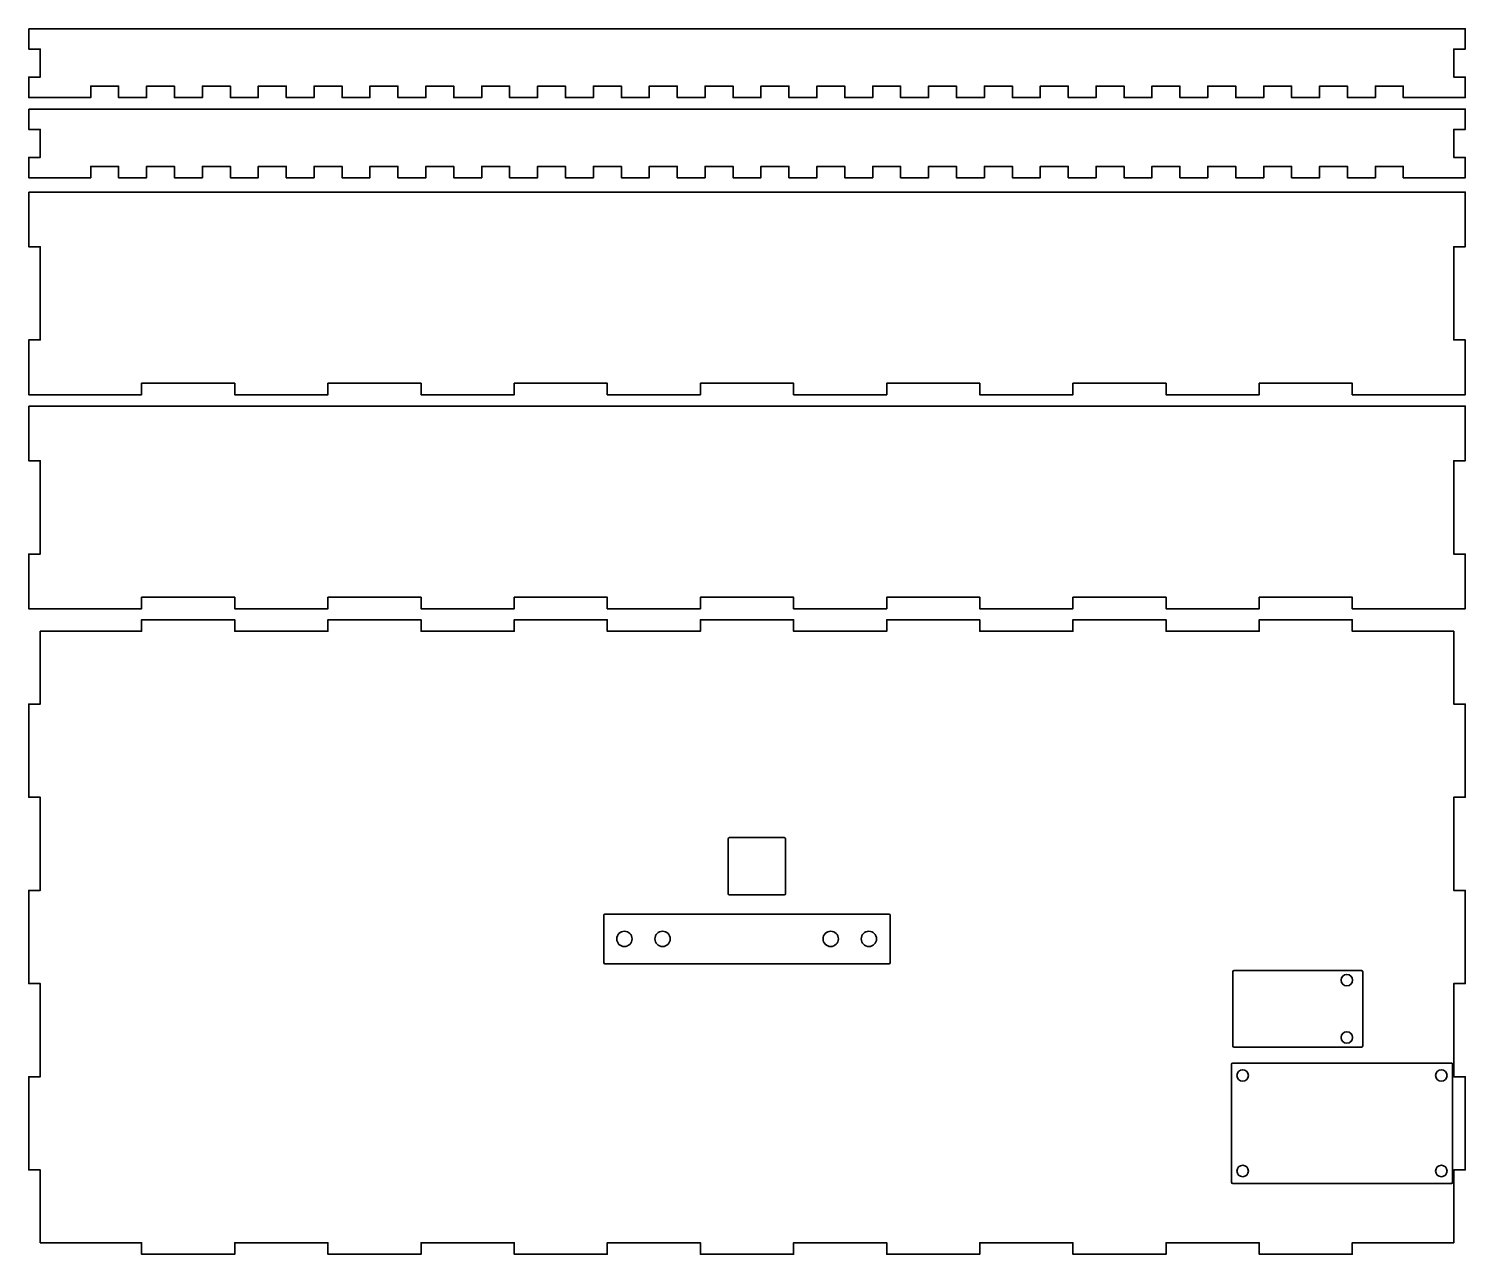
# Model space of a CAD drawing. Header units: millimetres. Extents: x 77 to 832, y 48 to 369.
# Drawn here: x 77.1 to 453.1, y 48 to 368.7 of the extents above; entities that cross this region are included whole.
import ezdxf

# ---------------------------------------------------------------- set-up
doc = ezdxf.new("R2010")
doc.units = ezdxf.units.MM
doc.header["$MEASUREMENT"] = 0
doc.layers.add('Ebene 1', color=7, linetype='Continuous', lineweight=0)

msp = doc.modelspace()

# ---------------------------------------------------------------- linework, layer by layer
at = {"layer": 'Ebene 1', "color": 1, "lineweight": 35, "true_color": 0xff0000}
for centre in [(242.96, 130.53), (286.96, 130.53), (296.96, 130.53)]:
    msp.add_circle(centre, 2, dxfattribs=at)
for points, knots in [([(77.05, 368.67), (77.05, 368.67), (77.05, 363.33), (77.05, 363.33), (77.05, 363.33), (80.05, 363.33), (80.05, 363.33), (80.05, 363.33), (80.05, 356.02), (80.05, 356.02), (80.05, 356.02), (77.05, 356.02), (77.05, 356.02), (77.05, 356.02), (77.05, 350.67), (77.05, 350.67), (77.05, 350.67), (93.27, 350.67), (93.27, 350.67), (93.27, 350.67), (93.27, 353.67), (93.27, 353.67), (93.27, 353.67), (100.58, 353.67), (100.58, 353.67), (100.58, 353.67), (100.58, 350.67), (100.58, 350.67), (100.58, 350.67), (107.89, 350.67), (107.89, 350.67), (107.89, 350.67), (107.89, 353.67), (107.89, 353.67), (107.89, 353.67), (115.2, 353.67), (115.2, 353.67), (115.2, 353.67), (115.2, 350.67), (115.2, 350.67), (115.2, 350.67), (122.51, 350.67), (122.51, 350.67), (122.51, 350.67), (122.51, 353.67), (122.51, 353.67), (122.51, 353.67), (129.82, 353.67), (129.82, 353.67), (129.82, 353.67), (129.82, 350.67), (129.82, 350.67), (129.82, 350.67), (137.13, 350.67), (137.13, 350.67), (137.13, 350.67), (137.13, 353.67), (137.13, 353.67), (137.13, 353.67), (144.44, 353.67), (144.44, 353.67), (144.44, 353.67), (144.44, 350.67), (144.44, 350.67), (144.44, 350.67), (151.75, 350.67), (151.75, 350.67), (151.75, 350.67), (151.75, 353.67), (151.75, 353.67), (151.75, 353.67), (159.06, 353.67), (159.06, 353.67), (159.06, 353.67), (159.06, 350.67), (159.06, 350.67), (159.06, 350.67), (166.37, 350.67), (166.37, 350.67), (166.37, 350.67), (166.37, 353.67), (166.37, 353.67), (166.37, 353.67), (173.68, 353.67), (173.68, 353.67), (173.68, 353.67), (173.68, 350.67), (173.68, 350.67), (173.68, 350.67), (180.99, 350.67), (180.99, 350.67), (180.99, 350.67), (180.99, 353.67), (180.99, 353.67), (180.99, 353.67), (188.3, 353.67), (188.3, 353.67), (188.3, 353.67), (188.3, 350.67), (188.3, 350.67), (188.3, 350.67), (195.61, 350.67), (195.61, 350.67), (195.61, 350.67), (195.61, 353.67), (195.61, 353.67), (195.61, 353.67), (202.92, 353.67), (202.92, 353.67), (202.92, 353.67), (202.92, 350.67), (202.92, 350.67), (202.92, 350.67), (210.23, 350.67), (210.23, 350.67), (210.23, 350.67), (210.23, 353.67), (210.23, 353.67), (210.23, 353.67), (217.54, 353.67), (217.54, 353.67), (217.54, 353.67), (217.54, 350.67), (217.54, 350.67), (217.54, 350.67), (224.85, 350.67), (224.85, 350.67), (224.85, 350.67), (224.85, 353.67), (224.85, 353.67), (224.85, 353.67), (232.16, 353.67), (232.16, 353.67), (232.16, 353.67), (232.16, 350.67), (232.16, 350.67), (232.16, 350.67), (239.47, 350.67), (239.47, 350.67), (239.47, 350.67), (239.47, 353.67), (239.47, 353.67), (239.47, 353.67), (246.78, 353.67), (246.78, 353.67), (246.78, 353.67), (246.78, 350.67), (246.78, 350.67), (246.78, 350.67), (254.09, 350.67), (254.09, 350.67), (254.09, 350.67), (254.09, 353.67), (254.09, 353.67), (254.09, 353.67), (261.4, 353.67), (261.4, 353.67), (261.4, 353.67), (261.4, 350.67), (261.4, 350.67), (261.4, 350.67), (268.71, 350.67), (268.71, 350.67), (268.71, 350.67), (268.71, 353.67), (268.71, 353.67), (268.71, 353.67), (276.02, 353.67), (276.02, 353.67), (276.02, 353.67), (276.02, 350.67), (276.02, 350.67), (276.02, 350.67), (283.33, 350.67), (283.33, 350.67), (283.33, 350.67), (283.33, 353.67), (283.33, 353.67), (283.33, 353.67), (290.64, 353.67), (290.64, 353.67), (290.64, 353.67), (290.64, 350.67), (290.64, 350.67), (290.64, 350.67), (297.95, 350.67), (297.95, 350.67), (297.95, 350.67), (297.95, 353.67), (297.95, 353.67), (297.95, 353.67), (305.26, 353.67), (305.26, 353.67), (305.26, 353.67), (305.26, 350.67), (305.26, 350.67), (305.26, 350.67), (312.57, 350.67), (312.57, 350.67), (312.57, 350.67), (312.57, 353.67), (312.57, 353.67), (312.57, 353.67), (319.88, 353.67), (319.88, 353.67), (319.88, 353.67), (319.88, 350.67), (319.88, 350.67), (319.88, 350.67), (327.19, 350.67), (327.19, 350.67), (327.19, 350.67), (327.19, 353.67), (327.19, 353.67), (327.19, 353.67), (334.5, 353.67), (334.5, 353.67), (334.5, 353.67), (334.5, 350.67), (334.5, 350.67), (334.5, 350.67), (341.81, 350.67), (341.81, 350.67), (341.81, 350.67), (341.81, 353.67), (341.81, 353.67), (341.81, 353.67), (349.12, 353.67), (349.12, 353.67), (349.12, 353.67), (349.12, 350.67), (349.12, 350.67), (349.12, 350.67), (356.43, 350.67), (356.43, 350.67), (356.43, 350.67), (356.43, 353.67), (356.43, 353.67), (356.43, 353.67), (363.74, 353.67), (363.74, 353.67), (363.74, 353.67), (363.74, 350.67), (363.74, 350.67), (363.74, 350.67), (371.05, 350.67), (371.05, 350.67), (371.05, 350.67), (371.05, 353.67), (371.05, 353.67), (371.05, 353.67), (378.36, 353.67), (378.36, 353.67), (378.36, 353.67), (378.36, 350.67), (378.36, 350.67), (378.36, 350.67), (385.67, 350.67), (385.67, 350.67), (385.67, 350.67), (385.67, 353.67), (385.67, 353.67), (385.67, 353.67), (392.98, 353.67), (392.98, 353.67), (392.98, 353.67), (392.98, 350.67), (392.98, 350.67), (392.98, 350.67), (400.29, 350.67), (400.29, 350.67), (400.29, 350.67), (400.29, 353.67), (400.29, 353.67), (400.29, 353.67), (407.6, 353.67), (407.6, 353.67), (407.6, 353.67), (407.6, 350.67), (407.6, 350.67), (407.6, 350.67), (414.91, 350.67), (414.91, 350.67), (414.91, 350.67), (414.91, 353.67), (414.91, 353.67), (414.91, 353.67), (422.22, 353.67), (422.22, 353.67), (422.22, 353.67), (422.22, 350.67), (422.22, 350.67), (422.22, 350.67), (429.53, 350.67), (429.53, 350.67), (429.53, 350.67), (429.53, 353.67), (429.53, 353.67), (429.53, 353.67), (436.84, 353.67), (436.84, 353.67), (436.84, 353.67), (436.84, 350.67), (436.84, 350.67), (436.84, 350.67), (444.15, 350.67), (444.15, 350.67), (444.15, 350.67), (453.05, 350.67), (453.05, 350.67), (453.05, 350.67), (453.05, 356.02), (453.05, 356.02), (453.05, 356.02), (450.05, 356.02), (450.05, 356.02), (450.05, 356.02), (450.05, 363.33), (450.05, 363.33), (450.05, 363.33), (453.05, 363.33), (453.05, 363.33), (453.05, 363.33), (453.05, 368.67), (453.05, 368.67), (453.05, 368.67), (77.05, 368.67), (77.05, 368.67)], [0, 0, 0, 0, 1, 1, 1, 2, 2, 2, 3, 3, 3, 4, 4, 4, 5, 5, 5, 6, 6, 6, 7, 7, 7, 8, 8, 8, 9, 9, 9, 10, 10, 10, 11, 11, 11, 12, 12, 12, 13, 13, 13, 14, 14, 14, 15, 15, 15, 16, 16, 16, 17, 17, 17, 18, 18, 18, 19, 19, 19, 20, 20, 20, 21, 21, 21, 22, 22, 22, 23, 23, 23, 24, 24, 24, 25, 25, 25, 26, 26, 26, 27, 27, 27, 28, 28, 28, 29, 29, 29, 30, 30, 30, 31, 31, 31, 32, 32, 32, 33, 33, 33, 34, 34, 34, 35, 35, 35, 36, 36, 36, 37, 37, 37, 38, 38, 38, 39, 39, 39, 40, 40, 40, 41, 41, 41, 42, 42, 42, 43, 43, 43, 44, 44, 44, 45, 45, 45, 46, 46, 46, 47, 47, 47, 48, 48, 48, 49, 49, 49, 50, 50, 50, 51, 51, 51, 52, 52, 52, 53, 53, 53, 54, 54, 54, 55, 55, 55, 56, 56, 56, 57, 57, 57, 58, 58, 58, 59, 59, 59, 60, 60, 60, 61, 61, 61, 62, 62, 62, 63, 63, 63, 64, 64, 64, 65, 65, 65, 66, 66, 66, 67, 67, 67, 68, 68, 68, 69, 69, 69, 70, 70, 70, 71, 71, 71, 72, 72, 72, 73, 73, 73, 74, 74, 74, 75, 75, 75, 76, 76, 76, 77, 77, 77, 78, 78, 78, 79, 79, 79, 80, 80, 80, 81, 81, 81, 82, 82, 82, 83, 83, 83, 84, 84, 84, 85, 85, 85, 86, 86, 86, 87, 87, 87, 88, 88, 88, 89, 89, 89, 90, 90, 90, 91, 91, 91, 92, 92, 92, 93, 93, 93, 94, 94, 94, 95, 95, 95, 96, 96, 96, 97, 97, 97, 98, 98, 98, 99, 99, 99, 100, 100, 100, 101, 101, 101, 102, 102, 102, 103, 103, 103, 104, 104, 104, 105, 105, 105, 106, 106, 106, 107, 107, 107, 108, 108, 108, 109, 109, 109, 109]), ([(77.05, 347.67), (77.05, 347.67), (77.05, 342.33), (77.05, 342.33), (77.05, 342.33), (80.05, 342.33), (80.05, 342.33), (80.05, 342.33), (80.05, 335.02), (80.05, 335.02), (80.05, 335.02), (77.05, 335.02), (77.05, 335.02), (77.05, 335.02), (77.05, 329.67), (77.05, 329.67), (77.05, 329.67), (93.27, 329.67), (93.27, 329.67), (93.27, 329.67), (93.27, 332.67), (93.27, 332.67), (93.27, 332.67), (100.58, 332.67), (100.58, 332.67), (100.58, 332.67), (100.58, 329.67), (100.58, 329.67), (100.58, 329.67), (107.89, 329.67), (107.89, 329.67), (107.89, 329.67), (107.89, 332.67), (107.89, 332.67), (107.89, 332.67), (115.2, 332.67), (115.2, 332.67), (115.2, 332.67), (115.2, 329.67), (115.2, 329.67), (115.2, 329.67), (122.51, 329.67), (122.51, 329.67), (122.51, 329.67), (122.51, 332.67), (122.51, 332.67), (122.51, 332.67), (129.82, 332.67), (129.82, 332.67), (129.82, 332.67), (129.82, 329.67), (129.82, 329.67), (129.82, 329.67), (137.13, 329.67), (137.13, 329.67), (137.13, 329.67), (137.13, 332.67), (137.13, 332.67), (137.13, 332.67), (144.44, 332.67), (144.44, 332.67), (144.44, 332.67), (144.44, 329.67), (144.44, 329.67), (144.44, 329.67), (151.75, 329.67), (151.75, 329.67), (151.75, 329.67), (151.75, 332.67), (151.75, 332.67), (151.75, 332.67), (159.06, 332.67), (159.06, 332.67), (159.06, 332.67), (159.06, 329.67), (159.06, 329.67), (159.06, 329.67), (166.37, 329.67), (166.37, 329.67), (166.37, 329.67), (166.37, 332.67), (166.37, 332.67), (166.37, 332.67), (173.68, 332.67), (173.68, 332.67), (173.68, 332.67), (173.68, 329.67), (173.68, 329.67), (173.68, 329.67), (180.99, 329.67), (180.99, 329.67), (180.99, 329.67), (180.99, 332.67), (180.99, 332.67), (180.99, 332.67), (188.3, 332.67), (188.3, 332.67), (188.3, 332.67), (188.3, 329.67), (188.3, 329.67), (188.3, 329.67), (195.61, 329.67), (195.61, 329.67), (195.61, 329.67), (195.61, 332.67), (195.61, 332.67), (195.61, 332.67), (202.92, 332.67), (202.92, 332.67), (202.92, 332.67), (202.92, 329.67), (202.92, 329.67), (202.92, 329.67), (210.23, 329.67), (210.23, 329.67), (210.23, 329.67), (210.23, 332.67), (210.23, 332.67), (210.23, 332.67), (217.54, 332.67), (217.54, 332.67), (217.54, 332.67), (217.54, 329.67), (217.54, 329.67), (217.54, 329.67), (224.85, 329.67), (224.85, 329.67), (224.85, 329.67), (224.85, 332.67), (224.85, 332.67), (224.85, 332.67), (232.16, 332.67), (232.16, 332.67), (232.16, 332.67), (232.16, 329.67), (232.16, 329.67), (232.16, 329.67), (239.47, 329.67), (239.47, 329.67), (239.47, 329.67), (239.47, 332.67), (239.47, 332.67), (239.47, 332.67), (246.78, 332.67), (246.78, 332.67), (246.78, 332.67), (246.78, 329.67), (246.78, 329.67), (246.78, 329.67), (254.09, 329.67), (254.09, 329.67), (254.09, 329.67), (254.09, 332.67), (254.09, 332.67), (254.09, 332.67), (261.4, 332.67), (261.4, 332.67), (261.4, 332.67), (261.4, 329.67), (261.4, 329.67), (261.4, 329.67), (268.71, 329.67), (268.71, 329.67), (268.71, 329.67), (268.71, 332.67), (268.71, 332.67), (268.71, 332.67), (276.02, 332.67), (276.02, 332.67), (276.02, 332.67), (276.02, 329.67), (276.02, 329.67), (276.02, 329.67), (283.33, 329.67), (283.33, 329.67), (283.33, 329.67), (283.33, 332.67), (283.33, 332.67), (283.33, 332.67), (290.64, 332.67), (290.64, 332.67), (290.64, 332.67), (290.64, 329.67), (290.64, 329.67), (290.64, 329.67), (297.95, 329.67), (297.95, 329.67), (297.95, 329.67), (297.95, 332.67), (297.95, 332.67), (297.95, 332.67), (305.26, 332.67), (305.26, 332.67), (305.26, 332.67), (305.26, 329.67), (305.26, 329.67), (305.26, 329.67), (312.57, 329.67), (312.57, 329.67), (312.57, 329.67), (312.57, 332.67), (312.57, 332.67), (312.57, 332.67), (319.88, 332.67), (319.88, 332.67), (319.88, 332.67), (319.88, 329.67), (319.88, 329.67), (319.88, 329.67), (327.19, 329.67), (327.19, 329.67), (327.19, 329.67), (327.19, 332.67), (327.19, 332.67), (327.19, 332.67), (334.5, 332.67), (334.5, 332.67), (334.5, 332.67), (334.5, 329.67), (334.5, 329.67), (334.5, 329.67), (341.81, 329.67), (341.81, 329.67), (341.81, 329.67), (341.81, 332.67), (341.81, 332.67), (341.81, 332.67), (349.12, 332.67), (349.12, 332.67), (349.12, 332.67), (349.12, 329.67), (349.12, 329.67), (349.12, 329.67), (356.43, 329.67), (356.43, 329.67), (356.43, 329.67), (356.43, 332.67), (356.43, 332.67), (356.43, 332.67), (363.74, 332.67), (363.74, 332.67), (363.74, 332.67), (363.74, 329.67), (363.74, 329.67), (363.74, 329.67), (371.05, 329.67), (371.05, 329.67), (371.05, 329.67), (371.05, 332.67), (371.05, 332.67), (371.05, 332.67), (378.36, 332.67), (378.36, 332.67), (378.36, 332.67), (378.36, 329.67), (378.36, 329.67), (378.36, 329.67), (385.67, 329.67), (385.67, 329.67), (385.67, 329.67), (385.67, 332.67), (385.67, 332.67), (385.67, 332.67), (392.98, 332.67), (392.98, 332.67), (392.98, 332.67), (392.98, 329.67), (392.98, 329.67), (392.98, 329.67), (400.29, 329.67), (400.29, 329.67), (400.29, 329.67), (400.29, 332.67), (400.29, 332.67), (400.29, 332.67), (407.6, 332.67), (407.6, 332.67), (407.6, 332.67), (407.6, 329.67), (407.6, 329.67), (407.6, 329.67), (414.91, 329.67), (414.91, 329.67), (414.91, 329.67), (414.91, 332.67), (414.91, 332.67), (414.91, 332.67), (422.22, 332.67), (422.22, 332.67), (422.22, 332.67), (422.22, 329.67), (422.22, 329.67), (422.22, 329.67), (429.53, 329.67), (429.53, 329.67), (429.53, 329.67), (429.53, 332.67), (429.53, 332.67), (429.53, 332.67), (436.84, 332.67), (436.84, 332.67), (436.84, 332.67), (436.84, 329.67), (436.84, 329.67), (436.84, 329.67), (444.15, 329.67), (444.15, 329.67), (444.15, 329.67), (453.05, 329.67), (453.05, 329.67), (453.05, 329.67), (453.05, 335.02), (453.05, 335.02), (453.05, 335.02), (450.05, 335.02), (450.05, 335.02), (450.05, 335.02), (450.05, 342.33), (450.05, 342.33), (450.05, 342.33), (453.05, 342.33), (453.05, 342.33), (453.05, 342.33), (453.05, 347.67), (453.05, 347.67), (453.05, 347.67), (77.05, 347.67), (77.05, 347.67)], [0, 0, 0, 0, 1, 1, 1, 2, 2, 2, 3, 3, 3, 4, 4, 4, 5, 5, 5, 6, 6, 6, 7, 7, 7, 8, 8, 8, 9, 9, 9, 10, 10, 10, 11, 11, 11, 12, 12, 12, 13, 13, 13, 14, 14, 14, 15, 15, 15, 16, 16, 16, 17, 17, 17, 18, 18, 18, 19, 19, 19, 20, 20, 20, 21, 21, 21, 22, 22, 22, 23, 23, 23, 24, 24, 24, 25, 25, 25, 26, 26, 26, 27, 27, 27, 28, 28, 28, 29, 29, 29, 30, 30, 30, 31, 31, 31, 32, 32, 32, 33, 33, 33, 34, 34, 34, 35, 35, 35, 36, 36, 36, 37, 37, 37, 38, 38, 38, 39, 39, 39, 40, 40, 40, 41, 41, 41, 42, 42, 42, 43, 43, 43, 44, 44, 44, 45, 45, 45, 46, 46, 46, 47, 47, 47, 48, 48, 48, 49, 49, 49, 50, 50, 50, 51, 51, 51, 52, 52, 52, 53, 53, 53, 54, 54, 54, 55, 55, 55, 56, 56, 56, 57, 57, 57, 58, 58, 58, 59, 59, 59, 60, 60, 60, 61, 61, 61, 62, 62, 62, 63, 63, 63, 64, 64, 64, 65, 65, 65, 66, 66, 66, 67, 67, 67, 68, 68, 68, 69, 69, 69, 70, 70, 70, 71, 71, 71, 72, 72, 72, 73, 73, 73, 74, 74, 74, 75, 75, 75, 76, 76, 76, 77, 77, 77, 78, 78, 78, 79, 79, 79, 80, 80, 80, 81, 81, 81, 82, 82, 82, 83, 83, 83, 84, 84, 84, 85, 85, 85, 86, 86, 86, 87, 87, 87, 88, 88, 88, 89, 89, 89, 90, 90, 90, 91, 91, 91, 92, 92, 92, 93, 93, 93, 94, 94, 94, 95, 95, 95, 96, 96, 96, 97, 97, 97, 98, 98, 98, 99, 99, 99, 100, 100, 100, 101, 101, 101, 102, 102, 102, 103, 103, 103, 104, 104, 104, 105, 105, 105, 106, 106, 106, 107, 107, 107, 108, 108, 108, 109, 109, 109, 109]), ([(77.05, 325.93), (77.05, 325.93), (77.05, 311.62), (77.05, 311.62), (77.05, 311.62), (80.05, 311.62), (80.05, 311.62), (80.05, 311.62), (80.05, 287.24), (80.05, 287.24), (80.05, 287.24), (77.05, 287.24), (77.05, 287.24), (77.05, 287.24), (77.05, 272.93), (77.05, 272.93), (77.05, 272.93), (106.61, 272.93), (106.61, 272.93), (106.61, 272.93), (106.61, 275.93), (106.61, 275.93), (106.61, 275.93), (130.99, 275.93), (130.99, 275.93), (130.99, 275.93), (130.99, 272.93), (130.99, 272.93), (130.99, 272.93), (155.36, 272.93), (155.36, 272.93), (155.36, 272.93), (155.36, 275.93), (155.36, 275.93), (155.36, 275.93), (179.74, 275.93), (179.74, 275.93), (179.74, 275.93), (179.74, 272.93), (179.74, 272.93), (179.74, 272.93), (204.11, 272.93), (204.11, 272.93), (204.11, 272.93), (204.11, 275.93), (204.11, 275.93), (204.11, 275.93), (228.49, 275.93), (228.49, 275.93), (228.49, 275.93), (228.49, 272.93), (228.49, 272.93), (228.49, 272.93), (252.86, 272.93), (252.86, 272.93), (252.86, 272.93), (252.86, 275.93), (252.86, 275.93), (252.86, 275.93), (277.24, 275.93), (277.24, 275.93), (277.24, 275.93), (277.24, 272.93), (277.24, 272.93), (277.24, 272.93), (301.61, 272.93), (301.61, 272.93), (301.61, 272.93), (301.61, 275.93), (301.61, 275.93), (301.61, 275.93), (325.99, 275.93), (325.99, 275.93), (325.99, 275.93), (325.99, 272.93), (325.99, 272.93), (325.99, 272.93), (350.36, 272.93), (350.36, 272.93), (350.36, 272.93), (350.36, 275.93), (350.36, 275.93), (350.36, 275.93), (374.74, 275.93), (374.74, 275.93), (374.74, 275.93), (374.74, 272.93), (374.74, 272.93), (374.74, 272.93), (399.11, 272.93), (399.11, 272.93), (399.11, 272.93), (399.11, 275.93), (399.11, 275.93), (399.11, 275.93), (423.49, 275.93), (423.49, 275.93), (423.49, 275.93), (423.49, 272.93), (423.49, 272.93), (423.49, 272.93), (453.05, 272.93), (453.05, 272.93), (453.05, 272.93), (453.05, 287.24), (453.05, 287.24), (453.05, 287.24), (450.05, 287.24), (450.05, 287.24), (450.05, 287.24), (450.05, 311.62), (450.05, 311.62), (450.05, 311.62), (453.05, 311.62), (453.05, 311.62), (453.05, 311.62), (453.05, 325.93), (453.05, 325.93), (453.05, 325.93), (77.05, 325.93), (77.05, 325.93)], [0, 0, 0, 0, 1, 1, 1, 2, 2, 2, 3, 3, 3, 4, 4, 4, 5, 5, 5, 6, 6, 6, 7, 7, 7, 8, 8, 8, 9, 9, 9, 10, 10, 10, 11, 11, 11, 12, 12, 12, 13, 13, 13, 14, 14, 14, 15, 15, 15, 16, 16, 16, 17, 17, 17, 18, 18, 18, 19, 19, 19, 20, 20, 20, 21, 21, 21, 22, 22, 22, 23, 23, 23, 24, 24, 24, 25, 25, 25, 26, 26, 26, 27, 27, 27, 28, 28, 28, 29, 29, 29, 30, 30, 30, 31, 31, 31, 32, 32, 32, 33, 33, 33, 34, 34, 34, 35, 35, 35, 36, 36, 36, 37, 37, 37, 38, 38, 38, 39, 39, 39, 40, 40, 40, 40]), ([(77.05, 269.93), (77.05, 269.93), (77.05, 255.62), (77.05, 255.62), (77.05, 255.62), (80.05, 255.62), (80.05, 255.62), (80.05, 255.62), (80.05, 231.24), (80.05, 231.24), (80.05, 231.24), (77.05, 231.24), (77.05, 231.24), (77.05, 231.24), (77.05, 216.93), (77.05, 216.93), (77.05, 216.93), (106.61, 216.93), (106.61, 216.93), (106.61, 216.93), (106.61, 219.93), (106.61, 219.93), (106.61, 219.93), (130.99, 219.93), (130.99, 219.93), (130.99, 219.93), (130.99, 216.93), (130.99, 216.93), (130.99, 216.93), (155.36, 216.93), (155.36, 216.93), (155.36, 216.93), (155.36, 219.93), (155.36, 219.93), (155.36, 219.93), (179.74, 219.93), (179.74, 219.93), (179.74, 219.93), (179.74, 216.93), (179.74, 216.93), (179.74, 216.93), (204.11, 216.93), (204.11, 216.93), (204.11, 216.93), (204.11, 219.93), (204.11, 219.93), (204.11, 219.93), (228.49, 219.93), (228.49, 219.93), (228.49, 219.93), (228.49, 216.93), (228.49, 216.93), (228.49, 216.93), (252.86, 216.93), (252.86, 216.93), (252.86, 216.93), (252.86, 219.93), (252.86, 219.93), (252.86, 219.93), (277.24, 219.93), (277.24, 219.93), (277.24, 219.93), (277.24, 216.93), (277.24, 216.93), (277.24, 216.93), (301.61, 216.93), (301.61, 216.93), (301.61, 216.93), (301.61, 219.93), (301.61, 219.93), (301.61, 219.93), (325.99, 219.93), (325.99, 219.93), (325.99, 219.93), (325.99, 216.93), (325.99, 216.93), (325.99, 216.93), (350.36, 216.93), (350.36, 216.93), (350.36, 216.93), (350.36, 219.93), (350.36, 219.93), (350.36, 219.93), (374.74, 219.93), (374.74, 219.93), (374.74, 219.93), (374.74, 216.93), (374.74, 216.93), (374.74, 216.93), (399.11, 216.93), (399.11, 216.93), (399.11, 216.93), (399.11, 219.93), (399.11, 219.93), (399.11, 219.93), (423.49, 219.93), (423.49, 219.93), (423.49, 219.93), (423.49, 216.93), (423.49, 216.93), (423.49, 216.93), (453.05, 216.93), (453.05, 216.93), (453.05, 216.93), (453.05, 231.24), (453.05, 231.24), (453.05, 231.24), (450.05, 231.24), (450.05, 231.24), (450.05, 231.24), (450.05, 255.62), (450.05, 255.62), (450.05, 255.62), (453.05, 255.62), (453.05, 255.62), (453.05, 255.62), (453.05, 269.93), (453.05, 269.93), (453.05, 269.93), (77.05, 269.93), (77.05, 269.93)], [0, 0, 0, 0, 1, 1, 1, 2, 2, 2, 3, 3, 3, 4, 4, 4, 5, 5, 5, 6, 6, 6, 7, 7, 7, 8, 8, 8, 9, 9, 9, 10, 10, 10, 11, 11, 11, 12, 12, 12, 13, 13, 13, 14, 14, 14, 15, 15, 15, 16, 16, 16, 17, 17, 17, 18, 18, 18, 19, 19, 19, 20, 20, 20, 21, 21, 21, 22, 22, 22, 23, 23, 23, 24, 24, 24, 25, 25, 25, 26, 26, 26, 27, 27, 27, 28, 28, 28, 29, 29, 29, 30, 30, 30, 31, 31, 31, 32, 32, 32, 33, 33, 33, 34, 34, 34, 35, 35, 35, 36, 36, 36, 37, 37, 37, 38, 38, 38, 39, 39, 39, 40, 40, 40, 40]), ([(80.05, 211.03), (80.05, 211.03), (80.05, 191.96), (80.05, 191.96), (80.05, 191.96), (77.05, 191.96), (77.05, 191.96), (77.05, 191.96), (77.05, 167.59), (77.05, 167.59), (77.05, 167.59), (80.05, 167.59), (80.05, 167.59), (80.05, 167.59), (80.05, 143.21), (80.05, 143.21), (80.05, 143.21), (77.05, 143.21), (77.05, 143.21), (77.05, 143.21), (77.05, 118.84), (77.05, 118.84), (77.05, 118.84), (80.05, 118.84), (80.05, 118.84), (80.05, 118.84), (80.05, 94.46), (80.05, 94.46), (80.05, 94.46), (77.05, 94.46), (77.05, 94.46), (77.05, 94.46), (77.05, 70.09), (77.05, 70.09), (77.05, 70.09), (80.05, 70.09), (80.05, 70.09), (80.05, 70.09), (80.05, 51.03), (80.05, 51.03), (80.05, 51.03), (106.61, 51.03), (106.61, 51.03), (106.61, 51.03), (106.61, 48.03), (106.61, 48.03), (106.61, 48.03), (130.99, 48.03), (130.99, 48.03), (130.99, 48.03), (130.99, 51.03), (130.99, 51.03), (130.99, 51.03), (155.36, 51.03), (155.36, 51.03), (155.36, 51.03), (155.36, 48.03), (155.36, 48.03), (155.36, 48.03), (179.74, 48.03), (179.74, 48.03), (179.74, 48.03), (179.74, 51.03), (179.74, 51.03), (179.74, 51.03), (204.11, 51.03), (204.11, 51.03), (204.11, 51.03), (204.11, 48.03), (204.11, 48.03), (204.11, 48.03), (228.49, 48.03), (228.49, 48.03), (228.49, 48.03), (228.49, 51.03), (228.49, 51.03), (228.49, 51.03), (252.86, 51.03), (252.86, 51.03), (252.86, 51.03), (252.86, 48.03), (252.86, 48.03), (252.86, 48.03), (277.24, 48.03), (277.24, 48.03), (277.24, 48.03), (277.24, 51.03), (277.24, 51.03), (277.24, 51.03), (301.61, 51.03), (301.61, 51.03), (301.61, 51.03), (301.61, 48.03), (301.61, 48.03), (301.61, 48.03), (325.99, 48.03), (325.99, 48.03), (325.99, 48.03), (325.99, 51.03), (325.99, 51.03), (325.99, 51.03), (350.36, 51.03), (350.36, 51.03), (350.36, 51.03), (350.36, 48.03), (350.36, 48.03), (350.36, 48.03), (374.74, 48.03), (374.74, 48.03), (374.74, 48.03), (374.74, 51.03), (374.74, 51.03), (374.74, 51.03), (399.11, 51.03), (399.11, 51.03), (399.11, 51.03), (399.11, 48.03), (399.11, 48.03), (399.11, 48.03), (423.49, 48.03), (423.49, 48.03), (423.49, 48.03), (423.49, 51.03), (423.49, 51.03), (423.49, 51.03), (450.05, 51.03), (450.05, 51.03), (450.05, 51.03), (450.05, 70.09), (450.05, 70.09), (450.05, 70.09), (453.05, 70.09), (453.05, 70.09), (453.05, 70.09), (453.05, 94.46), (453.05, 94.46), (453.05, 94.46), (450.05, 94.46), (450.05, 94.46), (450.05, 94.46), (450.05, 118.84), (450.05, 118.84), (450.05, 118.84), (453.05, 118.84), (453.05, 118.84), (453.05, 118.84), (453.05, 143.21), (453.05, 143.21), (453.05, 143.21), (450.05, 143.21), (450.05, 143.21), (450.05, 143.21), (450.05, 167.59), (450.05, 167.59), (450.05, 167.59), (453.05, 167.59), (453.05, 167.59), (453.05, 167.59), (453.05, 191.96), (453.05, 191.96), (453.05, 191.96), (450.05, 191.96), (450.05, 191.96), (450.05, 191.96), (450.05, 211.03), (450.05, 211.03), (450.05, 211.03), (423.49, 211.03), (423.49, 211.03), (423.49, 211.03), (423.49, 214.03), (423.49, 214.03), (423.49, 214.03), (399.11, 214.03), (399.11, 214.03), (399.11, 214.03), (399.11, 211.03), (399.11, 211.03), (399.11, 211.03), (374.74, 211.03), (374.74, 211.03), (374.74, 211.03), (374.74, 214.03), (374.74, 214.03), (374.74, 214.03), (350.36, 214.03), (350.36, 214.03), (350.36, 214.03), (350.36, 211.03), (350.36, 211.03), (350.36, 211.03), (325.99, 211.03), (325.99, 211.03), (325.99, 211.03), (325.99, 214.03), (325.99, 214.03), (325.99, 214.03), (301.61, 214.03), (301.61, 214.03), (301.61, 214.03), (301.61, 211.03), (301.61, 211.03), (301.61, 211.03), (277.24, 211.03), (277.24, 211.03), (277.24, 211.03), (277.24, 214.03), (277.24, 214.03), (277.24, 214.03), (252.86, 214.03), (252.86, 214.03), (252.86, 214.03), (252.86, 211.03), (252.86, 211.03), (252.86, 211.03), (228.49, 211.03), (228.49, 211.03), (228.49, 211.03), (228.49, 214.03), (228.49, 214.03), (228.49, 214.03), (204.11, 214.03), (204.11, 214.03), (204.11, 214.03), (204.11, 211.03), (204.11, 211.03), (204.11, 211.03), (179.74, 211.03), (179.74, 211.03), (179.74, 211.03), (179.74, 214.03), (179.74, 214.03), (179.74, 214.03), (155.36, 214.03), (155.36, 214.03), (155.36, 214.03), (155.36, 211.03), (155.36, 211.03), (155.36, 211.03), (130.99, 211.03), (130.99, 211.03), (130.99, 211.03), (130.99, 214.03), (130.99, 214.03), (130.99, 214.03), (106.61, 214.03), (106.61, 214.03), (106.61, 214.03), (106.61, 211.03), (106.61, 211.03), (106.61, 211.03), (80.05, 211.03), (80.05, 211.03)], [0, 0, 0, 0, 1, 1, 1, 2, 2, 2, 3, 3, 3, 4, 4, 4, 5, 5, 5, 6, 6, 6, 7, 7, 7, 8, 8, 8, 9, 9, 9, 10, 10, 10, 11, 11, 11, 12, 12, 12, 13, 13, 13, 14, 14, 14, 15, 15, 15, 16, 16, 16, 17, 17, 17, 18, 18, 18, 19, 19, 19, 20, 20, 20, 21, 21, 21, 22, 22, 22, 23, 23, 23, 24, 24, 24, 25, 25, 25, 26, 26, 26, 27, 27, 27, 28, 28, 28, 29, 29, 29, 30, 30, 30, 31, 31, 31, 32, 32, 32, 33, 33, 33, 34, 34, 34, 35, 35, 35, 36, 36, 36, 37, 37, 37, 38, 38, 38, 39, 39, 39, 40, 40, 40, 41, 41, 41, 42, 42, 42, 43, 43, 43, 44, 44, 44, 45, 45, 45, 46, 46, 46, 47, 47, 47, 48, 48, 48, 49, 49, 49, 50, 50, 50, 51, 51, 51, 52, 52, 52, 53, 53, 53, 54, 54, 54, 55, 55, 55, 56, 56, 56, 57, 57, 57, 58, 58, 58, 59, 59, 59, 60, 60, 60, 61, 61, 61, 62, 62, 62, 63, 63, 63, 64, 64, 64, 65, 65, 65, 66, 66, 66, 67, 67, 67, 68, 68, 68, 69, 69, 69, 70, 70, 70, 71, 71, 71, 72, 72, 72, 73, 73, 73, 74, 74, 74, 75, 75, 75, 76, 76, 76, 77, 77, 77, 78, 78, 78, 79, 79, 79, 80, 80, 80, 81, 81, 81, 82, 82, 82, 83, 83, 83, 84, 84, 84, 84]), ([(274.82, 142.03), (274.82, 142.03), (260.46, 142.03), (260.46, 142.03), (260.28, 142.03), (260.14, 142.17), (260.14, 142.35), (260.14, 142.35), (260.14, 156.71), (260.14, 156.71), (260.14, 156.88), (260.28, 157.03), (260.46, 157.03), (260.46, 157.03), (274.82, 157.03), (274.82, 157.03), (275, 157.03), (275.14, 156.88), (275.14, 156.71), (275.14, 156.71), (275.14, 142.35), (275.14, 142.35), (275.14, 142.17), (275, 142.03), (274.82, 142.03)], [0, 0, 0, 0, 1, 1, 1, 2, 2, 2, 3, 3, 3, 4, 4, 4, 5, 5, 5, 6, 6, 6, 7, 7, 7, 8, 8, 8, 8]), ([(234.96, 130.53), (234.96, 129.42), (234.06, 128.53), (232.96, 128.53), (231.85, 128.53), (230.96, 129.42), (230.96, 130.53), (230.96, 131.63), (231.85, 132.53), (232.96, 132.53), (234.06, 132.53), (234.96, 131.63), (234.96, 130.53)], [0, 0, 0, 0, 1, 1, 1, 2, 2, 2, 3, 3, 3, 4, 4, 4, 4]), ([(422.05, 118.24), (421.22, 118.24), (420.55, 118.91), (420.55, 119.74), (420.55, 120.57), (421.22, 121.24), (422.05, 121.24), (422.88, 121.24), (423.55, 120.57), (423.55, 119.74), (423.55, 118.91), (422.88, 118.24), (422.05, 118.24)], [0, 0, 0, 0, 1, 1, 1, 2, 2, 2, 3, 3, 3, 4, 4, 4, 4]), ([(422.05, 103.24), (421.22, 103.24), (420.55, 103.91), (420.55, 104.74), (420.55, 105.57), (421.22, 106.24), (422.05, 106.24), (422.88, 106.24), (423.55, 105.57), (423.55, 104.74), (423.55, 103.91), (422.88, 103.24), (422.05, 103.24)], [0, 0, 0, 0, 1, 1, 1, 2, 2, 2, 3, 3, 3, 4, 4, 4, 4]), ([(394.8, 93.3), (393.97, 93.3), (393.3, 93.97), (393.3, 94.8), (393.3, 95.63), (393.97, 96.3), (394.8, 96.3), (395.63, 96.3), (396.3, 95.63), (396.3, 94.8), (396.3, 93.97), (395.63, 93.3), (394.8, 93.3)], [0, 0, 0, 0, 1, 1, 1, 2, 2, 2, 3, 3, 3, 4, 4, 4, 4]), ([(446.8, 93.3), (445.97, 93.3), (445.3, 93.97), (445.3, 94.8), (445.3, 95.63), (445.97, 96.3), (446.8, 96.3), (447.63, 96.3), (448.3, 95.63), (448.3, 94.8), (448.3, 93.97), (447.63, 93.3), (446.8, 93.3)], [0, 0, 0, 0, 1, 1, 1, 2, 2, 2, 3, 3, 3, 4, 4, 4, 4]), ([(394.8, 68.3), (393.97, 68.3), (393.3, 68.97), (393.3, 69.8), (393.3, 70.63), (393.97, 71.3), (394.8, 71.3), (395.63, 71.3), (396.3, 70.63), (396.3, 69.8), (396.3, 68.97), (395.63, 68.3), (394.8, 68.3)], [0, 0, 0, 0, 1, 1, 1, 2, 2, 2, 3, 3, 3, 4, 4, 4, 4]), ([(446.8, 68.3), (445.97, 68.3), (445.3, 68.97), (445.3, 69.8), (445.3, 70.63), (445.97, 71.3), (446.8, 71.3), (447.63, 71.3), (448.3, 70.63), (448.3, 69.8), (448.3, 68.97), (447.63, 68.3), (446.8, 68.3)], [0, 0, 0, 0, 1, 1, 1, 2, 2, 2, 3, 3, 3, 4, 4, 4, 4])]:
    msp.add_open_spline(points, degree=3, knots=knots, dxfattribs=at)
at = {"layer": 'Ebene 1', "color": 161, "lineweight": 35, "true_color": 0x4390ff}
for points in [[(302.23, 124.03), (302.23, 124.03), (227.87, 124.03), (227.87, 124.03), (227.69, 124.03), (227.55, 124.17), (227.55, 124.35), (227.55, 124.35), (227.55, 136.71), (227.55, 136.71), (227.55, 136.88), (227.69, 137.03), (227.87, 137.03), (227.87, 137.03), (302.23, 137.03), (302.23, 137.03), (302.41, 137.03), (302.55, 136.88), (302.55, 136.71), (302.55, 136.71), (302.55, 124.35), (302.55, 124.35), (302.55, 124.17), (302.41, 124.03), (302.23, 124.03)], [(392.2, 102.56), (392.2, 102.56), (392.2, 121.92), (392.2, 121.92), (392.2, 122.1), (392.35, 122.24), (392.52, 122.24), (392.52, 122.24), (425.88, 122.24), (425.88, 122.24), (426.06, 122.24), (426.2, 122.1), (426.2, 121.92), (426.2, 121.92), (426.2, 102.56), (426.2, 102.56), (426.2, 102.38), (426.06, 102.24), (425.88, 102.24), (425.88, 102.24), (392.52, 102.24), (392.52, 102.24), (392.35, 102.24), (392.2, 102.38), (392.2, 102.56)], [(391.85, 66.87), (391.85, 66.87), (391.85, 97.73), (391.85, 97.73), (391.85, 97.91), (391.99, 98.05), (392.17, 98.05), (392.17, 98.05), (449.43, 98.05), (449.43, 98.05), (449.61, 98.05), (449.75, 97.91), (449.75, 97.73), (449.75, 97.73), (449.75, 66.87), (449.75, 66.87), (449.75, 66.7), (449.61, 66.55), (449.43, 66.55), (449.43, 66.55), (392.17, 66.55), (392.17, 66.55), (391.99, 66.55), (391.85, 66.7), (391.85, 66.87)]]:
    msp.add_open_spline(points, degree=3, knots=[0, 0, 0, 0, 1, 1, 1, 2, 2, 2, 3, 3, 3, 4, 4, 4, 5, 5, 5, 6, 6, 6, 7, 7, 7, 8, 8, 8, 8], dxfattribs=at)

doc.saveas('drawing.dxf')
